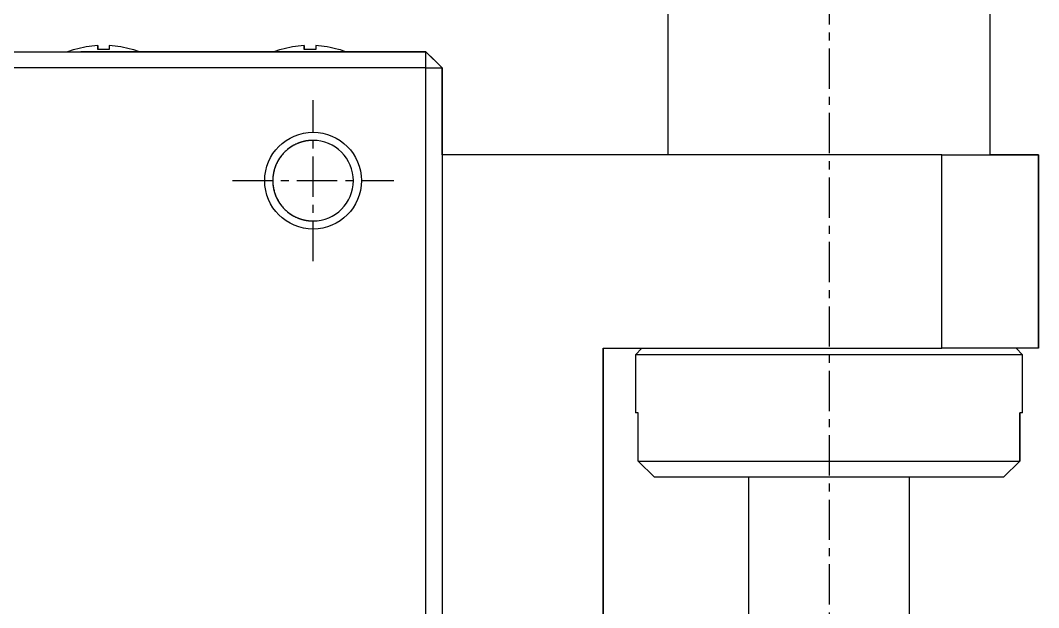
# Model space of a CAD drawing. Extents: x 93 to 329, y 82 to 330.
# Drawn here: x 164.67 to 196.24, y 163.91 to 182.13 of the extents above; entities that cross this region are included whole.
import ezdxf

# ---------------------------------------------------------------- set-up
doc = ezdxf.new("R2010")
doc.units = 0
doc.linetypes.add('CENTER', pattern=[2, 1.25, -0.25, 0.25, -0.25])
doc.layers.get('0').update_dxf_attribs({"linetype": 'CONTINUOUS'})
doc.layers.add('CENTER', color=1, linetype='CENTER')

msp = doc.modelspace()

# ---------------------------------------------------------------- linework, layer by layer
at = {"color": 7, "linetype": 'CONTINUOUS'}
for p, q in [((184.744, 186.206), (184.744, 177.956)), ((194.744, 177.956), (194.744, 186.206)), ((167.064, 181.346), (167.064, 181.226)), ((167.064, 181.226), (167.064, 181.346)), ((167.064, 181.346), (167.064, 181.226)), ((167.424, 181.346), (167.424, 181.226)), ((173.464, 181.346), (173.464, 181.226)), ((173.464, 181.226), (173.464, 181.346)), ((173.464, 181.346), (173.464, 181.226)), ((173.824, 181.346), (173.824, 181.226)), ((138.244, 181.156), (177.244, 181.156)), ((166.358, 181.226), (166.356, 181.23)), ((166.356, 181.23), (166.358, 181.226)), ((170.944, 181.156), (166.544, 181.156)), ((168.133, 181.23), (168.131, 181.226)), ((173.644, 181.156), (170.944, 181.156)), ((172.758, 181.226), (172.756, 181.23)), ((172.756, 181.23), (172.758, 181.226)), ((176.394, 181.156), (173.644, 181.156)), ((174.533, 181.23), (174.531, 181.226)), ((176.806, 181.156), (176.394, 181.156)), ((177.244, 181.156), (176.806, 181.156)), ((177.244, 181.156), (177.494, 180.906)), ((177.244, 181.156), (177.744, 180.656)), ((177.244, 181.156), (177.244, 181.156)), ((177.744, 180.656), (177.244, 181.156)), ((177.244, 180.656), (177.244, 181.156)), ((177.244, 180.656), (138.244, 180.656)), ((177.244, 141.656), (177.244, 180.656)), ((177.244, 180.656), (177.744, 180.656)), ((177.494, 180.906), (177.744, 180.656)), ((177.744, 180.656), (177.744, 141.656)), ((177.744, 177.956), (177.744, 180.656)), ((177.744, 177.956), (177.744, 180.656)), ((177.744, 180.656), (177.744, 180.656)), ((177.744, 180.156), (177.744, 180.156)), ((177.744, 179.357), (177.744, 180.156)), ((177.744, 177.956), (177.744, 179.357)), ((177.744, 177.956), (177.744, 178.406)), ((177.744, 178.406), (177.744, 177.956)), ((193.244, 177.956), (177.744, 177.956)), ((183.244, 177.956), (177.744, 177.956)), ((184.744, 177.956), (183.244, 177.956)), ((193.244, 171.956), (193.244, 177.956)), ((193.244, 177.956), (196.244, 177.956)), ((196.244, 177.956), (194.744, 177.956)), ((196.244, 171.956), (196.244, 177.956)), ((196.244, 177.956), (196.244, 171.956)), ((196.244, 177.956), (196.244, 177.956)), ((182.744, 171.956), (182.744, 151.156)), ((182.744, 151.156), (182.744, 171.956)), ((182.744, 171.956), (193.244, 171.956)), ((183.944, 171.956), (183.744, 171.756)), ((196.244, 171.956), (193.244, 171.956)), ((195.744, 171.756), (195.544, 171.956)), ((196.244, 171.956), (196.244, 171.956)), ((195.744, 171.756), (183.744, 171.756)), ((183.744, 171.756), (183.744, 169.956)), ((195.744, 169.956), (195.744, 171.756)), ((182.744, 167.156), (182.744, 170.156)), ((182.744, 164.406), (182.744, 169.906)), ((182.744, 169.906), (182.744, 167.156)), ((183.828, 169.956), (183.744, 169.956)), ((183.828, 168.456), (183.828, 169.956)), ((195.66, 169.956), (195.66, 168.456)), ((195.66, 168.456), (195.66, 169.956)), ((195.744, 169.956), (195.66, 169.956)), ((182.744, 168.6), (182.744, 167.878)), ((182.744, 167.878), (182.744, 168.6)), ((183.828, 168.456), (195.66, 168.456)), ((184.336, 167.956), (183.828, 168.456)), ((195.66, 168.456), (195.153, 167.956)), ((182.744, 167.878), (182.744, 166.435)), ((182.744, 166.435), (182.744, 167.878)), ((195.153, 167.956), (184.336, 167.956)), ((187.244, 167.956), (187.244, 158.334)), ((192.244, 158.334), (192.244, 167.956)), ((182.744, 164.156), (182.744, 167.156)), ((182.744, 167.156), (182.744, 164.406)), ((182.744, 166.435), (182.744, 165.713)), ((182.744, 165.713), (182.744, 166.435))]:
    msp.add_line(p, q, dxfattribs=at)
for points in [[(167.424, 181.226, 0), (167.421, 181.226, 0), (167.419, 181.226, 0), (167.416, 181.226, 0), (167.413, 181.226, 0), (167.41, 181.227, 0), (167.407, 181.227, 0), (167.405, 181.227, 0), (167.402, 181.227, 0), (167.399, 181.227, 0), (167.396, 181.227, 0), (167.393, 181.227, 0), (167.391, 181.227, 0), (167.388, 181.228, 0), (167.385, 181.228, 0), (167.382, 181.228, 0), (167.379, 181.228, 0), (167.376, 181.228, 0), (167.374, 181.228, 0), (167.371, 181.228, 0), (167.368, 181.228, 0), (167.365, 181.228, 0), (167.362, 181.228, 0), (167.36, 181.229, 0), (167.357, 181.229, 0), (167.354, 181.229, 0), (167.351, 181.229, 0), (167.348, 181.229, 0), (167.346, 181.229, 0), (167.343, 181.229, 0), (167.34, 181.229, 0), (167.337, 181.229, 0), (167.334, 181.229, 0), (167.331, 181.229, 0), (167.329, 181.229, 0), (167.326, 181.229, 0), (167.323, 181.23, 0), (167.32, 181.23, 0), (167.317, 181.23, 0), (167.315, 181.23, 0), (167.312, 181.23, 0), (167.309, 181.23, 0), (167.306, 181.23, 0), (167.303, 181.23, 0), (167.301, 181.23, 0), (167.298, 181.23, 0), (167.295, 181.23, 0), (167.292, 181.23, 0), (167.289, 181.23, 0), (167.286, 181.23, 0), (167.284, 181.23, 0), (167.281, 181.23, 0), (167.278, 181.23, 0), (167.275, 181.23, 0), (167.272, 181.23, 0), (167.27, 181.23, 0), (167.267, 181.23, 0), (167.264, 181.23, 0), (167.261, 181.23, 0), (167.258, 181.23, 0), (167.255, 181.23, 0), (167.253, 181.23, 0), (167.25, 181.23, 0), (167.247, 181.23, 0), (167.244, 181.23, 0), (167.241, 181.23, 0), (167.239, 181.23, 0), (167.236, 181.23, 0), (167.233, 181.23, 0), (167.23, 181.23, 0), (167.227, 181.23, 0), (167.225, 181.23, 0), (167.222, 181.23, 0), (167.219, 181.23, 0), (167.216, 181.23, 0), (167.213, 181.23, 0), (167.21, 181.23, 0), (167.208, 181.23, 0), (167.205, 181.23, 0), (167.202, 181.23, 0), (167.199, 181.23, 0), (167.196, 181.23, 0), (167.194, 181.23, 0), (167.191, 181.23, 0), (167.188, 181.23, 0), (167.185, 181.23, 0), (167.182, 181.23, 0), (167.18, 181.23, 0), (167.177, 181.23, 0), (167.174, 181.23, 0), (167.171, 181.23, 0), (167.168, 181.23, 0), (167.165, 181.23, 0), (167.163, 181.229, 0), (167.16, 181.229, 0), (167.157, 181.229, 0), (167.154, 181.229, 0), (167.151, 181.229, 0), (167.149, 181.229, 0), (167.146, 181.229, 0), (167.143, 181.229, 0), (167.14, 181.229, 0), (167.137, 181.229, 0), (167.135, 181.229, 0), (167.132, 181.229, 0), (167.129, 181.229, 0), (167.126, 181.228, 0), (167.123, 181.228, 0), (167.12, 181.228, 0), (167.118, 181.228, 0), (167.115, 181.228, 0), (167.112, 181.228, 0), (167.109, 181.228, 0), (167.106, 181.228, 0), (167.104, 181.228, 0), (167.101, 181.228, 0), (167.098, 181.227, 0), (167.095, 181.227, 0), (167.092, 181.227, 0), (167.09, 181.227, 0), (167.087, 181.227, 0), (167.084, 181.227, 0), (167.081, 181.227, 0), (167.078, 181.227, 0), (167.075, 181.226, 0), (167.073, 181.226, 0), (167.07, 181.226, 0), (167.067, 181.226, 0), (167.064, 181.226, 0)], [(173.824, 181.226, 0), (173.821, 181.226, 0), (173.819, 181.226, 0), (173.816, 181.226, 0), (173.813, 181.226, 0), (173.81, 181.227, 0), (173.807, 181.227, 0), (173.805, 181.227, 0), (173.802, 181.227, 0), (173.799, 181.227, 0), (173.796, 181.227, 0), (173.793, 181.227, 0), (173.791, 181.227, 0), (173.788, 181.228, 0), (173.785, 181.228, 0), (173.782, 181.228, 0), (173.779, 181.228, 0), (173.776, 181.228, 0), (173.774, 181.228, 0), (173.771, 181.228, 0), (173.768, 181.228, 0), (173.765, 181.228, 0), (173.762, 181.228, 0), (173.76, 181.229, 0), (173.757, 181.229, 0), (173.754, 181.229, 0), (173.751, 181.229, 0), (173.748, 181.229, 0), (173.746, 181.229, 0), (173.743, 181.229, 0), (173.74, 181.229, 0), (173.737, 181.229, 0), (173.734, 181.229, 0), (173.731, 181.229, 0), (173.729, 181.229, 0), (173.726, 181.229, 0), (173.723, 181.23, 0), (173.72, 181.23, 0), (173.717, 181.23, 0), (173.715, 181.23, 0), (173.712, 181.23, 0), (173.709, 181.23, 0), (173.706, 181.23, 0), (173.703, 181.23, 0), (173.701, 181.23, 0), (173.698, 181.23, 0), (173.695, 181.23, 0), (173.692, 181.23, 0), (173.689, 181.23, 0), (173.686, 181.23, 0), (173.684, 181.23, 0), (173.681, 181.23, 0), (173.678, 181.23, 0), (173.675, 181.23, 0), (173.672, 181.23, 0), (173.67, 181.23, 0), (173.667, 181.23, 0), (173.664, 181.23, 0), (173.661, 181.23, 0), (173.658, 181.23, 0), (173.655, 181.23, 0), (173.653, 181.23, 0), (173.65, 181.23, 0), (173.647, 181.23, 0), (173.644, 181.23, 0), (173.641, 181.23, 0), (173.639, 181.23, 0), (173.636, 181.23, 0), (173.633, 181.23, 0), (173.63, 181.23, 0), (173.627, 181.23, 0), (173.625, 181.23, 0), (173.622, 181.23, 0), (173.619, 181.23, 0), (173.616, 181.23, 0), (173.613, 181.23, 0), (173.61, 181.23, 0), (173.608, 181.23, 0), (173.605, 181.23, 0), (173.602, 181.23, 0), (173.599, 181.23, 0), (173.596, 181.23, 0), (173.594, 181.23, 0), (173.591, 181.23, 0), (173.588, 181.23, 0), (173.585, 181.23, 0), (173.582, 181.23, 0), (173.58, 181.23, 0), (173.577, 181.23, 0), (173.574, 181.23, 0), (173.571, 181.23, 0), (173.568, 181.23, 0), (173.565, 181.23, 0), (173.563, 181.229, 0), (173.56, 181.229, 0), (173.557, 181.229, 0), (173.554, 181.229, 0), (173.551, 181.229, 0), (173.549, 181.229, 0), (173.546, 181.229, 0), (173.543, 181.229, 0), (173.54, 181.229, 0), (173.537, 181.229, 0), (173.535, 181.229, 0), (173.532, 181.229, 0), (173.529, 181.229, 0), (173.526, 181.228, 0), (173.523, 181.228, 0), (173.52, 181.228, 0), (173.518, 181.228, 0), (173.515, 181.228, 0), (173.512, 181.228, 0), (173.509, 181.228, 0), (173.506, 181.228, 0), (173.504, 181.228, 0), (173.501, 181.228, 0), (173.498, 181.227, 0), (173.495, 181.227, 0), (173.492, 181.227, 0), (173.49, 181.227, 0), (173.487, 181.227, 0), (173.484, 181.227, 0), (173.481, 181.227, 0), (173.478, 181.227, 0), (173.475, 181.226, 0), (173.473, 181.226, 0), (173.47, 181.226, 0), (173.467, 181.226, 0), (173.464, 181.226, 0)], [(173.744, 178.406, 0), (173.714, 178.406, 0), (173.683, 178.405, 0), (173.652, 178.403, 0), (173.622, 178.4, 0), (173.591, 178.397, 0), (173.561, 178.393, 0), (173.53, 178.388, 0), (173.5, 178.382, 0), (173.47, 178.376, 0), (173.44, 178.369, 0), (173.411, 178.361, 0), (173.381, 178.352, 0), (173.352, 178.343, 0), (173.323, 178.333, 0), (173.294, 178.323, 0), (173.266, 178.311, 0), (173.238, 178.299, 0), (173.21, 178.286, 0), (173.182, 178.273, 0), (173.155, 178.259, 0), (173.128, 178.244, 0), (173.102, 178.228, 0), (173.075, 178.212, 0), (173.05, 178.196, 0), (173.024, 178.178, 0), (173, 178.16, 0), (172.975, 178.142, 0), (172.951, 178.123, 0), (172.928, 178.103, 0), (172.905, 178.082, 0), (172.882, 178.062, 0), (172.86, 178.04, 0), (172.839, 178.018, 0), (172.818, 177.996, 0), (172.798, 177.973, 0), (172.778, 177.949, 0), (172.759, 177.925, 0), (172.74, 177.901, 0), (172.722, 177.876, 0), (172.705, 177.851, 0), (172.688, 177.825, 0), (172.672, 177.799, 0), (172.657, 177.772, 0), (172.642, 177.746, 0), (172.628, 177.718, 0), (172.614, 177.691, 0), (172.601, 177.663, 0), (172.589, 177.635, 0), (172.578, 177.606, 0), (172.567, 177.577, 0), (172.557, 177.548, 0), (172.548, 177.519, 0), (172.539, 177.49, 0), (172.532, 177.46, 0), (172.525, 177.43, 0), (172.518, 177.4, 0), (172.513, 177.37, 0), (172.508, 177.34, 0), (172.504, 177.309, 0), (172.5, 177.279, 0), (172.498, 177.248, 0), (172.496, 177.218, 0), (172.495, 177.187, 0), (172.494, 177.156, 0), (172.495, 177.126, 0), (172.496, 177.095, 0), (172.498, 177.064, 0), (172.5, 177.034, 0), (172.504, 177.003, 0), (172.508, 176.973, 0), (172.513, 176.943, 0), (172.518, 176.912, 0), (172.525, 176.882, 0), (172.532, 176.853, 0), (172.539, 176.823, 0), (172.548, 176.793, 0), (172.557, 176.764, 0), (172.567, 176.735, 0), (172.578, 176.706, 0), (172.589, 176.678, 0), (172.601, 176.65, 0), (172.614, 176.622, 0), (172.628, 176.594, 0), (172.642, 176.567, 0), (172.657, 176.54, 0), (172.672, 176.514, 0), (172.688, 176.488, 0), (172.705, 176.462, 0), (172.722, 176.437, 0), (172.74, 176.412, 0), (172.759, 176.387, 0), (172.778, 176.363, 0), (172.798, 176.34, 0), (172.818, 176.317, 0), (172.839, 176.294, 0), (172.86, 176.272, 0), (172.882, 176.251, 0), (172.905, 176.23, 0), (172.928, 176.21, 0), (172.951, 176.19, 0), (172.975, 176.171, 0), (173, 176.152, 0), (173.024, 176.134, 0), (173.05, 176.117, 0), (173.075, 176.1, 0), (173.102, 176.084, 0), (173.128, 176.069, 0), (173.155, 176.054, 0), (173.182, 176.04, 0), (173.21, 176.026, 0), (173.238, 176.014, 0), (173.266, 176.001, 0), (173.294, 175.99, 0), (173.323, 175.979, 0), (173.352, 175.969, 0), (173.381, 175.96, 0), (173.411, 175.952, 0), (173.44, 175.944, 0), (173.47, 175.937, 0), (173.5, 175.93, 0), (173.53, 175.925, 0), (173.561, 175.92, 0), (173.591, 175.916, 0), (173.622, 175.912, 0), (173.652, 175.91, 0), (173.683, 175.908, 0), (173.714, 175.907, 0), (173.744, 175.906, 0)], [(173.744, 178.406, 0), (173.74, 178.406, 0), (173.736, 178.406, 0), (173.732, 178.406, 0), (173.728, 178.406, 0), (173.724, 178.406, 0), (173.72, 178.406, 0), (173.716, 178.406, 0), (173.712, 178.406, 0), (173.708, 178.406, 0), (173.704, 178.406, 0), (173.7, 178.406, 0), (173.696, 178.405, 0), (173.692, 178.405, 0), (173.688, 178.405, 0), (173.684, 178.405, 0), (173.68, 178.405, 0), (173.676, 178.404, 0), (173.672, 178.404, 0), (173.668, 178.404, 0), (173.664, 178.404, 0), (173.66, 178.403, 0), (173.656, 178.403, 0), (173.652, 178.403, 0), (173.648, 178.403, 0), (173.644, 178.402, 0), (173.64, 178.402, 0), (173.636, 178.402, 0), (173.632, 178.401, 0), (173.628, 178.401, 0), (173.624, 178.4, 0), (173.62, 178.4, 0), (173.616, 178.4, 0), (173.612, 178.399, 0), (173.608, 178.399, 0), (173.604, 178.398, 0), (173.6, 178.398, 0), (173.596, 178.397, 0), (173.592, 178.397, 0), (173.588, 178.396, 0), (173.584, 178.396, 0), (173.58, 178.395, 0), (173.576, 178.395, 0), (173.572, 178.394, 0), (173.568, 178.394, 0), (173.564, 178.393, 0), (173.56, 178.393, 0), (173.556, 178.392, 0), (173.552, 178.391, 0), (173.548, 178.391, 0), (173.544, 178.39, 0), (173.54, 178.39, 0), (173.536, 178.389, 0), (173.532, 178.388, 0), (173.528, 178.388, 0), (173.524, 178.387, 0), (173.52, 178.386, 0), (173.516, 178.385, 0), (173.512, 178.385, 0), (173.509, 178.384, 0), (173.505, 178.383, 0), (173.501, 178.382, 0), (173.497, 178.382, 0), (173.493, 178.381, 0), (173.489, 178.38, 0), (173.485, 178.379, 0), (173.481, 178.378, 0), (173.477, 178.377, 0), (173.473, 178.377, 0), (173.469, 178.376, 0), (173.465, 178.375, 0), (173.461, 178.374, 0), (173.457, 178.373, 0), (173.454, 178.372, 0), (173.45, 178.371, 0), (173.446, 178.37, 0), (173.442, 178.369, 0), (173.438, 178.368, 0), (173.434, 178.367, 0), (173.43, 178.366, 0), (173.426, 178.365, 0), (173.422, 178.364, 0), (173.418, 178.363, 0), (173.415, 178.362, 0), (173.411, 178.361, 0), (173.407, 178.36, 0), (173.403, 178.359, 0), (173.399, 178.358, 0), (173.395, 178.357, 0), (173.391, 178.355, 0), (173.388, 178.354, 0), (173.384, 178.353, 0), (173.38, 178.352, 0), (173.376, 178.351, 0), (173.372, 178.35, 0), (173.368, 178.348, 0), (173.365, 178.347, 0), (173.361, 178.346, 0), (173.357, 178.345, 0), (173.353, 178.344, 0), (173.349, 178.342, 0), (173.345, 178.341, 0), (173.342, 178.34, 0), (173.338, 178.338, 0), (173.334, 178.337, 0), (173.33, 178.336, 0), (173.326, 178.334, 0), (173.323, 178.333, 0), (173.319, 178.332, 0), (173.315, 178.33, 0), (173.311, 178.329, 0), (173.308, 178.328, 0), (173.304, 178.326, 0), (173.3, 178.325, 0), (173.296, 178.323, 0), (173.293, 178.322, 0), (173.289, 178.32, 0), (173.285, 178.319, 0), (173.281, 178.317, 0), (173.278, 178.316, 0), (173.274, 178.314, 0), (173.27, 178.313, 0), (173.266, 178.311, 0), (173.263, 178.31, 0), (173.259, 178.308, 0), (173.255, 178.307, 0), (173.252, 178.305, 0), (173.248, 178.304, 0), (173.244, 178.302, 0)], [(173.244, 176.011, 0), (173.248, 176.009, 0), (173.252, 176.007, 0), (173.255, 176.006, 0), (173.259, 176.004, 0), (173.263, 176.003, 0), (173.266, 176.001, 0), (173.27, 176, 0), (173.274, 175.998, 0), (173.278, 175.997, 0), (173.281, 175.995, 0), (173.285, 175.994, 0), (173.289, 175.992, 0), (173.293, 175.991, 0), (173.296, 175.989, 0), (173.3, 175.988, 0), (173.304, 175.986, 0), (173.308, 175.985, 0), (173.311, 175.984, 0), (173.315, 175.982, 0), (173.319, 175.981, 0), (173.323, 175.98, 0), (173.326, 175.978, 0), (173.33, 175.977, 0), (173.334, 175.976, 0), (173.338, 175.974, 0), (173.342, 175.973, 0), (173.345, 175.972, 0), (173.349, 175.97, 0), (173.353, 175.969, 0), (173.357, 175.968, 0), (173.361, 175.967, 0), (173.365, 175.965, 0), (173.368, 175.964, 0), (173.372, 175.963, 0), (173.376, 175.962, 0), (173.38, 175.961, 0), (173.384, 175.959, 0), (173.388, 175.958, 0), (173.391, 175.957, 0), (173.395, 175.956, 0), (173.399, 175.955, 0), (173.403, 175.954, 0), (173.407, 175.953, 0), (173.411, 175.952, 0), (173.415, 175.951, 0), (173.418, 175.949, 0), (173.422, 175.948, 0), (173.426, 175.947, 0), (173.43, 175.946, 0), (173.434, 175.945, 0), (173.438, 175.944, 0), (173.442, 175.943, 0), (173.446, 175.942, 0), (173.45, 175.942, 0), (173.454, 175.941, 0), (173.457, 175.94, 0), (173.461, 175.939, 0), (173.465, 175.938, 0), (173.469, 175.937, 0), (173.473, 175.936, 0), (173.477, 175.935, 0), (173.481, 175.934, 0), (173.485, 175.933, 0), (173.489, 175.933, 0), (173.493, 175.932, 0), (173.497, 175.931, 0), (173.501, 175.93, 0), (173.505, 175.929, 0), (173.509, 175.929, 0), (173.512, 175.928, 0), (173.516, 175.927, 0), (173.52, 175.927, 0), (173.524, 175.926, 0), (173.528, 175.925, 0), (173.532, 175.924, 0), (173.536, 175.924, 0), (173.54, 175.923, 0), (173.544, 175.922, 0), (173.548, 175.922, 0), (173.552, 175.921, 0), (173.556, 175.921, 0), (173.56, 175.92, 0), (173.564, 175.919, 0), (173.568, 175.919, 0), (173.572, 175.918, 0), (173.576, 175.918, 0), (173.58, 175.917, 0), (173.584, 175.917, 0), (173.588, 175.916, 0), (173.592, 175.916, 0), (173.596, 175.915, 0), (173.6, 175.915, 0), (173.604, 175.914, 0), (173.608, 175.914, 0), (173.612, 175.913, 0), (173.616, 175.913, 0), (173.62, 175.912, 0), (173.624, 175.912, 0), (173.628, 175.912, 0), (173.632, 175.911, 0), (173.636, 175.911, 0), (173.64, 175.911, 0), (173.644, 175.91, 0), (173.648, 175.91, 0), (173.652, 175.91, 0), (173.656, 175.909, 0), (173.66, 175.909, 0), (173.664, 175.909, 0), (173.668, 175.909, 0), (173.672, 175.908, 0), (173.676, 175.908, 0), (173.68, 175.908, 0), (173.684, 175.908, 0), (173.688, 175.908, 0), (173.692, 175.907, 0), (173.696, 175.907, 0), (173.7, 175.907, 0), (173.704, 175.907, 0), (173.708, 175.907, 0), (173.712, 175.907, 0), (173.716, 175.907, 0), (173.72, 175.907, 0), (173.724, 175.906, 0), (173.728, 175.906, 0), (173.732, 175.906, 0), (173.736, 175.906, 0), (173.74, 175.906, 0), (173.744, 175.906, 0)]]:
    msp.add_polyline3d(points, dxfattribs=at)
at = {"color": 3, "linetype": 'CONTINUOUS'}
msp.add_circle((173.744, 177.156), 1.5, dxfattribs=at)
at = {"color": 7, "linetype": 'CONTINUOUS'}
for centre, radius, start, end in [((167.244, 178.156), 3.195, 93.2297, 106.1067), ((167.244, 178.156), 3.195, 73.8933, 86.7703), ((173.644, 178.156), 3.195, 93.2297, 106.1067), ((173.644, 178.156), 3.195, 73.8933, 86.7703), ((167.244, 178.156), 3.2, 106.1225, 110.3641), ((167.244, 178.156), 3.2, 69.6359, 73.8775), ((173.644, 178.156), 3.2, 106.1225, 110.3641), ((173.644, 178.156), 3.2, 69.6359, 73.8775), ((173.744, 177.156), 1.25, 90.0002, 270.0002), ((173.744, 177.156), 1.25, 0, 90.0002), ((173.744, 177.156), 1.25, 270.0002, 0)]:
    msp.add_arc(centre, radius, start, end, dxfattribs=at)
at = {"layer": 'CENTER', "color": 1, "linetype": 'CENTER'}
for p, q in [((189.744, 219.256), (189.744, 156.656)), ((173.744, 174.656), (173.744, 179.656)), ((171.244, 177.156), (176.244, 177.156))]:
    msp.add_line(p, q, dxfattribs=at)

doc.saveas('drawing.dxf')
